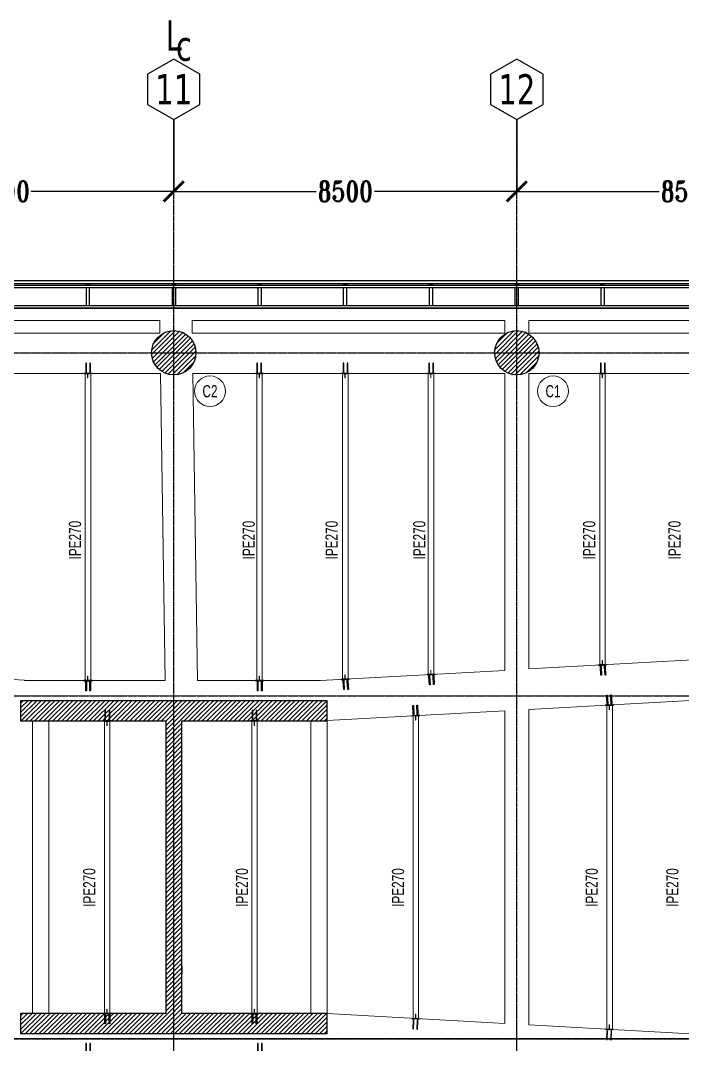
# Model space of a CAD drawing. Header units: millimetres. Extents: x -6598 to 74598, y -11659 to 33736.
# Drawn here: x 30202 to 46606, y 8355 to 33736 of the extents above; entities that cross this region are included whole.
import ezdxf
from ezdxf.enums import TextEntityAlignment as Align

# ---------------------------------------------------------------- set-up
doc = ezdxf.new("R2010")
doc.units = ezdxf.units.MM
doc.header["$LTSCALE"] = 0.95
doc.linetypes.add('DXK_LINE_DOT3', pattern=[5.9187, 2.979, -0.9799, 0.9799, -0.9799])
for name, color, linetype, lineweight in [('0-2', 250, 'Continuous', 5), ('E_COLUMNAS-4', 1, 'Continuous', 25), ('E_MUROS-3', 2, 'Continuous', 35), ('E_TEXTO', 3, 'Continuous', 9), ('E_VIGAS', 7, 'Continuous', 9), ('E_VIGAS-1', 5, 'Continuous', 25), ('E_VIGAS-2', 10, 'Continuous', 25), ('HCB-VIGAS', 4, 'Continuous', 15)]:
    doc.layers.add(name, color=color, linetype=linetype, lineweight=lineweight)
for name, color, linetype in [('COTAS', 8, 'Continuous'), ('HCB-ACH_PANT', 253, 'Continuous'), ('HCB-EJES', 1, 'Continuous'), ('HCB-PLATINAS', 5, 'Continuous'), ('HCB-ROTULOS', 2, 'Continuous'), ('HCB_PANTALLAS', 6, 'Continuous')]:
    doc.layers.add(name, color=color, linetype=linetype)
doc.styles.add('Arial Narrow', font='', dxfattribs={"width": 0.85, "height": 0.3})
doc.styles.add('ROMANT', font='romant.shx', dxfattribs={"width": 0.8})
doc.styles.add('VERDANA', font='verdana.ttf')
doc.styles.get('Arial Narrow').set_extended_font_data('Arial Narrow')
doc.dimstyles.new('1.125', dxfattribs={"dimscale": 0, "dimtxt": 500, "dimasz": 500, "dimexe": 4, "dimexo": 4, "dimgap": 15, "dimtad": 0, "dimdec": 0, "dimzin": 4, "dimdsep": 46, "dimtxsty": 'ROMANT', "dimblk": 'ARCHTICK', "dimcen": -10, "dimclrd": 256, "dimclrt": 3, "dimadec": 0, "dimazin": 0, "dimtfac": 1, "dimtdec": 0, "dimtix": 1, "dimtmove": 0, "dimatfit": 0, "dimldrblk": 'OBLIQUE', "dimfxl": 0.05, "dimtolj": 1, "dimtzin": 0, "dimarcsym": 0})

# ---------------------------------------------------------------- blocks, each defined once
blk = doc.blocks.new('_ArchTick')
at = {"color": 0, "linetype": 'ByBlock', "const_width": 0.15}
blk.add_lwpolyline([(-0.5, -0.5), (0.5, 0.5)], dxfattribs=at)
blk = doc.blocks.new('*D108')
at = {"layer": 'COTAS', "color": 0, "lineweight": -2, "transparency": 16777216}
for p, q in [((25500, 31277), (25500, 29496)), ((34000, 31277), (34000, 29496))]:
    blk.add_line(p, q, dxfattribs=at)
at = {"layer": 'COTAS', "lineweight": -2, "transparency": 16777216}
for p, q in [((25500, 29500), (29030, 29500)), ((34000, 29500), (30470, 29500))]:
    blk.add_line(p, q, dxfattribs=at)
at = {"layer": 'Defpoints', "color": 0, "transparency": 16777216}
for p in [(25500, 31281), (34000, 31281), (25500, 29500)]:
    blk.add_point(p, dxfattribs=at)
at = {"layer": 'COTAS', "lineweight": -2, "transparency": 16777216, "xscale": 500, "yscale": 500, "zscale": 500, "rotation": 180}
blk.add_blockref('_ArchTick', (25500, 29500), dxfattribs=at)
at = {"layer": 'COTAS', "lineweight": -2, "transparency": 16777216, "xscale": 500, "yscale": 500, "zscale": 500}
blk.add_blockref('_ArchTick', (34000, 29500), dxfattribs=at)
at = {"layer": 'COTAS', "color": 3, "transparency": 16777216, "insert": (29750, 29500), "char_height": 500, "attachment_point": 5, "style": 'ROMANT'}
blk.add_mtext('\\A1;8500', dxfattribs=at)
blk = doc.blocks.new('_Oblique')
at = {"color": 0, "linetype": 'ByBlock', "lineweight": -2}
blk.add_line((-0.5, -0.5), (0.5, 0.5), dxfattribs=at)
blk = doc.blocks.new('*D109')
at = {"layer": 'COTAS', "color": 0, "lineweight": -2, "transparency": 16777216}
for p, q in [((34000, 31277), (34000, 29496)), ((42500, 31277), (42500, 29496))]:
    blk.add_line(p, q, dxfattribs=at)
at = {"layer": 'COTAS', "lineweight": -2, "transparency": 16777216}
for p, q in [((34000, 29500), (37530, 29500)), ((42500, 29500), (38970, 29500))]:
    blk.add_line(p, q, dxfattribs=at)
at = {"layer": 'Defpoints', "color": 0, "transparency": 16777216}
for p in [(34000, 31281), (42500, 31281), (34000, 29500)]:
    blk.add_point(p, dxfattribs=at)
at = {"layer": 'COTAS', "lineweight": -2, "transparency": 16777216, "xscale": 500, "yscale": 500, "zscale": 500, "rotation": 180}
blk.add_blockref('_ArchTick', (34000, 29500), dxfattribs=at)
at = {"layer": 'COTAS', "lineweight": -2, "transparency": 16777216, "xscale": 500, "yscale": 500, "zscale": 500}
blk.add_blockref('_ArchTick', (42500, 29500), dxfattribs=at)
at = {"layer": 'COTAS', "color": 3, "transparency": 16777216, "insert": (38250, 29500), "char_height": 500, "attachment_point": 5, "style": 'ROMANT'}
blk.add_mtext('\\A1;8500', dxfattribs=at)
blk = doc.blocks.new('*D110')
at = {"layer": 'COTAS', "color": 0, "lineweight": -2, "transparency": 16777216}
for p, q in [((42500, 31277), (42500, 29496)), ((51000, 31277), (51000, 29496))]:
    blk.add_line(p, q, dxfattribs=at)
at = {"layer": 'COTAS', "lineweight": -2, "transparency": 16777216}
for p, q in [((42500, 29500), (46030, 29500)), ((51000, 29500), (47470, 29500))]:
    blk.add_line(p, q, dxfattribs=at)
at = {"layer": 'Defpoints', "color": 0, "transparency": 16777216}
for p in [(42500, 31281), (51000, 31281), (42500, 29500)]:
    blk.add_point(p, dxfattribs=at)
at = {"layer": 'COTAS', "lineweight": -2, "transparency": 16777216, "xscale": 500, "yscale": 500, "zscale": 500, "rotation": 180}
blk.add_blockref('_ArchTick', (42500, 29500), dxfattribs=at)
at = {"layer": 'COTAS', "lineweight": -2, "transparency": 16777216, "xscale": 500, "yscale": 500, "zscale": 500}
blk.add_blockref('_ArchTick', (51000, 29500), dxfattribs=at)
at = {"layer": 'COTAS', "color": 3, "transparency": 16777216, "insert": (46750, 29500), "char_height": 500, "attachment_point": 5, "style": 'ROMANT'}
blk.add_mtext('\\A1;8500', dxfattribs=at)
blk = doc.blocks.new('EST_SFM_VIGA-METALICA-SECCION-C - EST_SFM_VIGA-METALICA-UPN160-1604346-PLANTA TIPO PISO 18 A PISO 23')
at = {"layer": 'E_VIGAS-1'}
for p, q in [((30.11, 0.018), (-30.277, 0.018)), ((-30.272, -0.047), (30.104, -0.047))]:
    blk.add_line(p, q, dxfattribs=at)
blk = doc.blocks.new('EST_SFM_VIGA-METALICA-SECCION-C - EST_SFM_VIGA-METALICA-UPN100-1526554-PLANTA TIPO PISO 18 A PISO 23')
at = {"layer": 'E_VIGAS-2'}
for p, q in [((34.942, 0.018), (-34.929, 0.018)), ((-34.929, -0.032), (34.942, -0.032))]:
    blk.add_line(p, q, dxfattribs=at)
blk = doc.blocks.new('EST_SFM_VIGA-METALICA-SECCION-C - EST_SFM_VIGA-METALICA-UPN100-1526616-PLANTA TIPO PISO 18 A PISO 23')
at = {"layer": 'E_VIGAS-2'}
for p, q in [((34.044, 0.032), (-34.827, 0.032)), ((-34.827, -0.018), (34.044, -0.018))]:
    blk.add_line(p, q, dxfattribs=at)
blk = doc.blocks.new('DCTIB_CNI_EST_MOD-1A-FAC_0001_rvt-2-PLANTA TIPO PISO 18 A PISO 23')
at = {"layer": 'E_VIGAS-1'}
for p, q in [((-42.328, 167.859), (-42.3, 167.859)), ((-42.328, 167.858), (-42.328, 167.859)), ((-42.246, 167.858), (-42.328, 167.858)), ((-42.328, 167.83), (-42.328, 167.858)), ((-42.328, 167.33), (-42.328, 167.78)), ((-42.29, 167.864), (-42.29, 167.878)), ((-42.29, 167.859), (-42.29, 167.864)), ((-42.285, 167.878), (-42.285, 167.864)), ((-42.285, 167.864), (-42.285, 167.859)), ((-42.274, 167.859), (-42.246, 167.859)), ((-42.246, 167.859), (-42.246, 167.858)), ((-42.246, 167.83), (-42.246, 167.858)), ((-42.246, 167.33), (-42.246, 167.78)), ((-40.203, 167.858), (-40.203, 167.859)), ((-40.203, 167.859), (-40.176, 167.859)), ((-40.121, 167.858), (-40.203, 167.858)), ((-40.203, 167.858), (-40.203, 167.83)), ((-40.203, 167.78), (-40.203, 167.33)), ((-40.165, 167.864), (-40.165, 167.878)), ((-40.165, 167.859), (-40.165, 167.864)), ((-40.16, 167.878), (-40.16, 167.864)), ((-40.16, 167.864), (-40.16, 167.859)), ((-40.149, 167.859), (-40.121, 167.859)), ((-40.121, 167.859), (-40.121, 167.858)), ((-40.121, 167.858), (-40.121, 167.83)), ((-40.121, 167.78), (-40.121, 167.33)), ((-38.078, 167.858), (-38.078, 167.859)), ((-38.078, 167.859), (-38.05, 167.859)), ((-37.996, 167.858), (-38.078, 167.858)), ((-38.078, 167.858), (-38.078, 167.83)), ((-38.078, 167.78), (-38.078, 167.33)), ((-38.04, 167.864), (-38.04, 167.878)), ((-38.04, 167.859), (-38.04, 167.864)), ((-38.035, 167.878), (-38.035, 167.864)), ((-38.035, 167.864), (-38.035, 167.859)), ((-38.024, 167.859), (-37.996, 167.859)), ((-37.996, 167.859), (-37.996, 167.858)), ((-37.996, 167.858), (-37.996, 167.83)), ((-37.996, 167.78), (-37.996, 167.33)), ((-35.953, 167.859), (-35.925, 167.859)), ((-35.953, 167.858), (-35.953, 167.859)), ((-35.871, 167.858), (-35.953, 167.858)), ((-35.953, 167.83), (-35.953, 167.858)), ((-35.953, 167.33), (-35.953, 167.78)), ((-35.915, 167.864), (-35.915, 167.878)), ((-35.915, 167.859), (-35.915, 167.864)), ((-35.91, 167.878), (-35.91, 167.864)), ((-35.91, 167.864), (-35.91, 167.859)), ((-35.899, 167.859), (-35.871, 167.859)), ((-35.871, 167.859), (-35.871, 167.858)), ((-35.871, 167.83), (-35.871, 167.858)), ((-35.871, 167.33), (-35.871, 167.78)), ((-33.828, 167.859), (-33.8, 167.859)), ((-33.828, 167.858), (-33.828, 167.859)), ((-33.746, 167.858), (-33.828, 167.858)), ((-33.828, 167.83), (-33.828, 167.858)), ((-33.828, 167.33), (-33.828, 167.78)), ((-33.79, 167.864), (-33.79, 167.878)), ((-33.79, 167.859), (-33.79, 167.864)), ((-33.785, 167.878), (-33.785, 167.864)), ((-33.785, 167.864), (-33.785, 167.859)), ((-33.774, 167.859), (-33.746, 167.859)), ((-33.746, 167.859), (-33.746, 167.858)), ((-33.746, 167.83), (-33.746, 167.858)), ((-33.746, 167.33), (-33.746, 167.78)), ((-31.703, 167.859), (-31.675, 167.859)), ((-31.703, 167.858), (-31.703, 167.859)), ((-31.621, 167.858), (-31.703, 167.858)), ((-31.703, 167.83), (-31.703, 167.858)), ((-31.703, 167.33), (-31.703, 167.78)), ((-31.664, 167.864), (-31.664, 167.878)), ((-31.664, 167.859), (-31.664, 167.864)), ((-31.659, 167.878), (-31.659, 167.864)), ((-31.659, 167.864), (-31.659, 167.859)), ((-31.649, 167.859), (-31.621, 167.859)), ((-31.621, 167.859), (-31.621, 167.858)), ((-31.621, 167.83), (-31.621, 167.858)), ((-31.621, 167.33), (-31.621, 167.78)), ((-29.578, 167.858), (-29.578, 167.859)), ((-29.578, 167.859), (-29.55, 167.859)), ((-29.496, 167.858), (-29.578, 167.858)), ((-29.578, 167.858), (-29.578, 167.83)), ((-29.578, 167.78), (-29.578, 167.33)), ((-29.54, 167.864), (-29.54, 167.878)), ((-29.54, 167.859), (-29.54, 167.864)), ((-29.535, 167.878), (-29.535, 167.864)), ((-29.535, 167.864), (-29.535, 167.859)), ((-29.524, 167.859), (-29.496, 167.859)), ((-29.496, 167.859), (-29.496, 167.858)), ((-29.496, 167.858), (-29.496, 167.83)), ((-29.496, 167.78), (-29.496, 167.33)), ((-42.328, 167.263), (-42.328, 167.28)), ((-42.246, 167.263), (-42.328, 167.263)), ((-42.246, 167.263), (-42.246, 167.28)), ((-40.203, 167.28), (-40.203, 167.263)), ((-40.121, 167.263), (-40.203, 167.263)), ((-40.121, 167.28), (-40.121, 167.263)), ((-38.078, 167.28), (-38.078, 167.262)), ((-37.996, 167.262), (-38.078, 167.262)), ((-37.996, 167.28), (-37.996, 167.262)), ((-35.953, 167.263), (-35.953, 167.28)), ((-35.871, 167.263), (-35.953, 167.263)), ((-35.871, 167.263), (-35.871, 167.28)), ((-33.828, 167.263), (-33.828, 167.28)), ((-33.746, 167.263), (-33.828, 167.263)), ((-33.746, 167.263), (-33.746, 167.28)), ((-31.703, 167.263), (-31.703, 167.28)), ((-31.621, 167.263), (-31.703, 167.263)), ((-31.621, 167.263), (-31.621, 167.28)), ((-29.578, 167.28), (-29.578, 167.263)), ((-29.496, 167.263), (-29.578, 167.263)), ((-29.496, 167.28), (-29.496, 167.263))]:
    blk.add_line(p, q, dxfattribs=at)
for points, knots in [([(-42.29, 167.864), (-42.29, 167.863), (-42.29, 167.862), (-42.292, 167.86), (-42.293, 167.86), (-42.295, 167.859), (-42.296, 167.859), (-42.297, 167.859), (-42.299, 167.859), (-42.3, 167.859)], [0, 0, 0, 0, 0.285714, 0.428571, 0.571429, 0.678571, 0.732143, 0.785714, 1, 1, 1, 1]), ([(-42.3, 167.859), (-42.299, 167.859), (-42.298, 167.859), (-42.295, 167.859), (-42.293, 167.86), (-42.291, 167.86), (-42.29, 167.862), (-42.29, 167.863), (-42.29, 167.864)], [0, 0, 0, 0, 0.142857, 0.285714, 0.428571, 0.571429, 0.785714, 1, 1, 1, 1]), ([(-42.285, 167.864), (-42.285, 167.863), (-42.284, 167.862), (-42.283, 167.86), (-42.281, 167.86), (-42.28, 167.859), (-42.279, 167.859), (-42.277, 167.859), (-42.275, 167.859), (-42.274, 167.859)], [0, 0, 0, 0, 0.285714, 0.428571, 0.571429, 0.678571, 0.732143, 0.785714, 1, 1, 1, 1]), ([(-42.274, 167.859), (-42.275, 167.859), (-42.276, 167.859), (-42.279, 167.859), (-42.281, 167.86), (-42.283, 167.86), (-42.284, 167.862), (-42.285, 167.863), (-42.285, 167.864)], [0, 0, 0, 0, 0.142857, 0.285714, 0.428571, 0.571429, 0.785714, 1, 1, 1, 1]), ([(-40.176, 167.859), (-40.175, 167.859), (-40.173, 167.859), (-40.171, 167.859), (-40.168, 167.86), (-40.167, 167.86), (-40.165, 167.862), (-40.165, 167.863), (-40.165, 167.864)], [0, 0, 0, 0, 0.142857, 0.285714, 0.428571, 0.571429, 0.785714, 1, 1, 1, 1]), ([(-40.165, 167.864), (-40.165, 167.863), (-40.165, 167.862), (-40.167, 167.86), (-40.168, 167.86), (-40.17, 167.859), (-40.171, 167.859), (-40.173, 167.859), (-40.174, 167.859), (-40.176, 167.859)], [0, 0, 0, 0, 0.285714, 0.428571, 0.571429, 0.678571, 0.732143, 0.785714, 1, 1, 1, 1]), ([(-40.149, 167.859), (-40.15, 167.859), (-40.152, 167.859), (-40.154, 167.859), (-40.156, 167.86), (-40.158, 167.86), (-40.16, 167.862), (-40.16, 167.863), (-40.16, 167.864)], [0, 0, 0, 0, 0.142857, 0.285714, 0.428571, 0.571429, 0.785714, 1, 1, 1, 1]), ([(-40.16, 167.864), (-40.16, 167.863), (-40.159, 167.862), (-40.158, 167.86), (-40.156, 167.86), (-40.155, 167.859), (-40.154, 167.859), (-40.152, 167.859), (-40.15, 167.859), (-40.149, 167.859)], [0, 0, 0, 0, 0.285714, 0.428571, 0.571429, 0.678571, 0.732143, 0.785714, 1, 1, 1, 1]), ([(-38.05, 167.859), (-38.049, 167.859), (-38.048, 167.859), (-38.045, 167.859), (-38.043, 167.86), (-38.041, 167.86), (-38.04, 167.862), (-38.04, 167.863), (-38.04, 167.864)], [0, 0, 0, 0, 0.142857, 0.285714, 0.428571, 0.571429, 0.785714, 1, 1, 1, 1]), ([(-38.04, 167.864), (-38.04, 167.863), (-38.04, 167.862), (-38.042, 167.86), (-38.043, 167.86), (-38.045, 167.859), (-38.046, 167.859), (-38.047, 167.859), (-38.049, 167.859), (-38.05, 167.859)], [0, 0, 0, 0, 0.285714, 0.428571, 0.571429, 0.678571, 0.732143, 0.785714, 1, 1, 1, 1]), ([(-38.024, 167.859), (-38.025, 167.859), (-38.026, 167.859), (-38.029, 167.859), (-38.031, 167.86), (-38.033, 167.86), (-38.034, 167.862), (-38.035, 167.863), (-38.035, 167.864)], [0, 0, 0, 0, 0.142857, 0.285714, 0.428571, 0.571429, 0.785714, 1, 1, 1, 1]), ([(-38.035, 167.864), (-38.035, 167.863), (-38.034, 167.862), (-38.033, 167.86), (-38.031, 167.86), (-38.03, 167.859), (-38.029, 167.859), (-38.027, 167.859), (-38.025, 167.859), (-38.024, 167.859)], [0, 0, 0, 0, 0.285714, 0.428571, 0.571429, 0.678571, 0.732143, 0.785714, 1, 1, 1, 1]), ([(-35.915, 167.864), (-35.915, 167.863), (-35.915, 167.862), (-35.917, 167.86), (-35.918, 167.86), (-35.92, 167.859), (-35.921, 167.859), (-35.922, 167.859), (-35.924, 167.859), (-35.925, 167.859)], [0, 0, 0, 0, 0.285714, 0.428571, 0.571429, 0.678571, 0.732143, 0.785714, 1, 1, 1, 1]), ([(-35.925, 167.859), (-35.924, 167.859), (-35.923, 167.859), (-35.92, 167.859), (-35.918, 167.86), (-35.916, 167.86), (-35.915, 167.862), (-35.915, 167.863), (-35.915, 167.864)], [0, 0, 0, 0, 0.142857, 0.285714, 0.428571, 0.571429, 0.785714, 1, 1, 1, 1]), ([(-35.91, 167.864), (-35.91, 167.863), (-35.909, 167.862), (-35.908, 167.86), (-35.906, 167.86), (-35.905, 167.859), (-35.904, 167.859), (-35.902, 167.859), (-35.9, 167.859), (-35.899, 167.859)], [0, 0, 0, 0, 0.285714, 0.428571, 0.571429, 0.678571, 0.732143, 0.785714, 1, 1, 1, 1]), ([(-35.899, 167.859), (-35.9, 167.859), (-35.901, 167.859), (-35.904, 167.859), (-35.906, 167.86), (-35.908, 167.86), (-35.909, 167.862), (-35.91, 167.863), (-35.91, 167.864)], [0, 0, 0, 0, 0.142857, 0.285714, 0.428571, 0.571429, 0.785714, 1, 1, 1, 1]), ([(-33.79, 167.864), (-33.79, 167.863), (-33.79, 167.862), (-33.792, 167.86), (-33.793, 167.86), (-33.795, 167.859), (-33.796, 167.859), (-33.797, 167.859), (-33.799, 167.859), (-33.8, 167.859)], [0, 0, 0, 0, 0.285714, 0.428571, 0.571429, 0.678571, 0.732143, 0.785714, 1, 1, 1, 1]), ([(-33.8, 167.859), (-33.799, 167.859), (-33.798, 167.859), (-33.795, 167.859), (-33.793, 167.86), (-33.791, 167.86), (-33.79, 167.862), (-33.79, 167.863), (-33.79, 167.864)], [0, 0, 0, 0, 0.142857, 0.285714, 0.428571, 0.571429, 0.785714, 1, 1, 1, 1]), ([(-33.785, 167.864), (-33.785, 167.863), (-33.784, 167.862), (-33.783, 167.86), (-33.781, 167.86), (-33.78, 167.859), (-33.779, 167.859), (-33.777, 167.859), (-33.775, 167.859), (-33.774, 167.859)], [0, 0, 0, 0, 0.285714, 0.428571, 0.571429, 0.678571, 0.732143, 0.785714, 1, 1, 1, 1]), ([(-33.774, 167.859), (-33.775, 167.859), (-33.776, 167.859), (-33.779, 167.859), (-33.781, 167.86), (-33.783, 167.86), (-33.784, 167.862), (-33.785, 167.863), (-33.785, 167.864)], [0, 0, 0, 0, 0.142857, 0.285714, 0.428571, 0.571429, 0.785714, 1, 1, 1, 1]), ([(-31.664, 167.864), (-31.664, 167.863), (-31.665, 167.862), (-31.666, 167.86), (-31.668, 167.86), (-31.669, 167.859), (-31.67, 167.859), (-31.672, 167.859), (-31.674, 167.859), (-31.675, 167.859)], [0, 0, 0, 0, 0.285714, 0.428571, 0.571429, 0.678571, 0.732143, 0.785714, 1, 1, 1, 1]), ([(-31.675, 167.859), (-31.674, 167.859), (-31.673, 167.859), (-31.67, 167.859), (-31.668, 167.86), (-31.666, 167.86), (-31.665, 167.862), (-31.664, 167.863), (-31.664, 167.864)], [0, 0, 0, 0, 0.142857, 0.285714, 0.428571, 0.571429, 0.785714, 1, 1, 1, 1]), ([(-31.659, 167.864), (-31.659, 167.863), (-31.659, 167.862), (-31.657, 167.86), (-31.656, 167.86), (-31.654, 167.859), (-31.653, 167.859), (-31.652, 167.859), (-31.65, 167.859), (-31.649, 167.859)], [0, 0, 0, 0, 0.285714, 0.428571, 0.571429, 0.678571, 0.732143, 0.785714, 1, 1, 1, 1]), ([(-31.649, 167.859), (-31.65, 167.859), (-31.651, 167.859), (-31.654, 167.859), (-31.656, 167.86), (-31.658, 167.86), (-31.659, 167.862), (-31.659, 167.863), (-31.659, 167.864)], [0, 0, 0, 0, 0.142857, 0.285714, 0.428571, 0.571429, 0.785714, 1, 1, 1, 1]), ([(-29.55, 167.859), (-29.549, 167.859), (-29.548, 167.859), (-29.545, 167.859), (-29.543, 167.86), (-29.541, 167.86), (-29.54, 167.862), (-29.54, 167.863), (-29.54, 167.864)], [0, 0, 0, 0, 0.142857, 0.285714, 0.428571, 0.571429, 0.785714, 1, 1, 1, 1]), ([(-29.54, 167.864), (-29.54, 167.863), (-29.54, 167.862), (-29.542, 167.86), (-29.543, 167.86), (-29.545, 167.859), (-29.546, 167.859), (-29.547, 167.859), (-29.549, 167.859), (-29.55, 167.859)], [0, 0, 0, 0, 0.285714, 0.428571, 0.571429, 0.678571, 0.732143, 0.785714, 1, 1, 1, 1]), ([(-29.524, 167.859), (-29.525, 167.859), (-29.526, 167.859), (-29.529, 167.859), (-29.531, 167.86), (-29.533, 167.86), (-29.534, 167.862), (-29.535, 167.863), (-29.535, 167.864)], [0, 0, 0, 0, 0.142857, 0.285714, 0.428571, 0.571429, 0.785714, 1, 1, 1, 1]), ([(-29.535, 167.864), (-29.535, 167.863), (-29.534, 167.862), (-29.533, 167.86), (-29.531, 167.86), (-29.53, 167.859), (-29.529, 167.859), (-29.527, 167.859), (-29.525, 167.859), (-29.524, 167.859)], [0, 0, 0, 0, 0.285714, 0.428571, 0.571429, 0.678571, 0.732143, 0.785714, 1, 1, 1, 1])]:
    blk.add_open_spline(points, degree=3, knots=knots, dxfattribs=at)
for name, p in [('EST_SFM_VIGA-METALICA-SECCION-C - EST_SFM_VIGA-METALICA-UPN160-1604346-PLANTA TIPO PISO 18 A PISO 23', (-40.081, 167.925)), ('EST_SFM_VIGA-METALICA-SECCION-C - EST_SFM_VIGA-METALICA-UPN100-1526554-PLANTA TIPO PISO 18 A PISO 23', (-40.169, 167.812)), ('EST_SFM_VIGA-METALICA-SECCION-C - EST_SFM_VIGA-METALICA-UPN100-1526616-PLANTA TIPO PISO 18 A PISO 23', (-39.77, 167.298))]:
    blk.add_blockref(name, p, dxfattribs=at)
blk = doc.blocks.new('CNI_TAG COLUMNAS CONCRETO MARCA - CNI_COLUMNA CONCRETO-582370-PLANTA TIPO PISO 18 A PISO 23')
at = {"layer": 'E_TEXTO'}
for start, end in [(360, 180), (180, 360)]:
    blk.add_arc((0.00026, -0.00015), 0.00254, start, end, dxfattribs=at)

msp = doc.modelspace()

# ---------------------------------------------------------------- hatches: boundary and pattern name
at = {"layer": 'HCB-ACH_PANT'}
h = msp.add_hatch(dxfattribs=at)
h.set_pattern_fill('ANSI31', color=256, scale=25)
h.set_pattern_definition([(45, (21353.89, -3e-11), (-56.1266, 56.1266), [])])
edge = h.paths.add_edge_path()
edge.add_arc((34000.1, 25500), 550, 0, 360)
h = msp.add_hatch(dxfattribs=at)
h.set_pattern_fill('ANSI31', color=256, scale=25)
h.set_pattern_definition([(45, (29853.89, -3e-11), (-56.1266, 56.1266), [])])
edge = h.paths.add_edge_path()
edge.add_arc((42500.1, 25500), 550, 0, 360)
h = msp.add_hatch(dxfattribs=at)
h.set_pattern_fill('ANSI31', color=256, scale=25)
h.set_pattern_definition([(45, (-21176.42, -55448.78), (-56.1266, 56.1266), [])])
h.paths.add_polyline_path([(34203.2, 16375.2), (37803.2, 16375.2), (37803.2, 16875.2), (30203.2, 16875.2), (30203.2, 16375.2), (33803.2, 16375.2), (33803.2, 9125.2), (30203.2, 9125.2), (30203.2, 8625.2), (37803.2, 8625.2), (37803.2, 9125.2), (34203.2, 9125.2)])

# ---------------------------------------------------------------- linework, layer by layer
at = {"layer": 'E_COLUMNAS-4'}
for centre in [(34000.1, 25500), (42500.1, 25500)]:
    msp.add_circle(centre, 550, dxfattribs=at)
at = {"layer": 'E_MUROS-3'}
msp.add_line((34203.2, 10295.2), (34203.2, 10095.2), dxfattribs=at)
at = {"layer": 'E_VIGAS', "color": 30, "true_color": 0xf26722}
for points in [[(6101, 26595.9), (6101.1, -1095.9), (61901.3, -1095.8), (61901.2, 26595.9)], [(34458, 25990.1), (34453.4, 26295.9), (42201, 26295.9), (42201, 25990.1)], [(42801, 25990.1), (42801, 26295.9), (50546.3, 26295.9), (50555, 25990.1)], [(25801, 24990.1), (25801, 17631.7), (30299.3, 17382.7), (30298.9, 17375.2), (33788.7, 17375.2), (33673.1, 24990.1)], [(34473.2, 24990.1), (34588.8, 17375.2), (37638.3, 17375.2), (42201, 17629.3), (42201, 24990.1)], [(42801, 24990.1), (42801, 17662.7), (50779.9, 18107), (50583.5, 24990.1)]]:
    msp.add_lwpolyline(points, close=True, dxfattribs=at)
for points in [[(33657.8, 25990.1), (33653.3, 26295.9), (25801, 26295.9), (25801, 25990.1), (33657.8, 25990.1)], [(50801, 17106.7), (42801, 16661.1), (42801, 8840.9), (50801, 8393.9), (50801, 17106.7)], [(37801.3, 9120.2), (42201, 8874.4), (42201, 16627.7), (37801.2, 16382.7)], [(30901.3, 9125.2), (30501.3, 9125.2), (30501.2, 16375.2), (30901.2, 16375.2), (30901.3, 9125.2)], [(37800, 9125.2), (37400, 9125.2), (37400, 16375.2), (37800, 16375.2), (37800, 9125.2)]]:
    msp.add_lwpolyline(points, dxfattribs=at)
at = {"layer": 'HCB-EJES', "linetype": 'DXK_LINE_DOT3'}
for p, q in [((34000.1, -5780.2), (34000.1, 31280.5)), ((42500.1, -5780.2), (42500.1, 31280.5)), ((-5098.2, 25500), (73098.4, 25500)), ((-5098.2, 17000), (73098.4, 17000))]:
    msp.add_line(p, q, dxfattribs=at)
msp.add_lwpolyline([(73098.4, 8500), (-5098.2, 8500), (73098.4, 8500)], dxfattribs=at)
at = {"layer": 'HCB-PLATINAS', "color": 5}
for points in [[(31825.6, 24997.6), (31829.2, 24996.1), (31832.8, 24997.6), (31834.8, 24998.4), (31837.2, 25004.1), (31837.2, 25041.6), (31837.2, 25246.1), (31821.2, 25246.1), (31821.2, 25041.6), (31821.2, 25004.1), (31823.5, 24998.4)], [(31925.6, 24997.6), (31929.2, 24996.1), (31932.8, 24997.6), (31934.8, 24998.4), (31937.2, 25004.1), (31937.2, 25041.6), (31937.2, 25246.1), (31921.2, 25246.1), (31921.2, 25041.6), (31921.2, 25004.1), (31923.5, 24998.4)], [(36065.6, 24997.6), (36069.2, 24996.1), (36072.8, 24997.6), (36074.8, 24998.4), (36077.2, 25004.1), (36077.2, 25041.6), (36077.2, 25246.1), (36061.2, 25246.1), (36061.2, 25041.6), (36061.2, 25004.1), (36063.5, 24998.4)], [(36165.6, 24997.6), (36169.2, 24996.1), (36172.8, 24997.6), (36174.8, 24998.4), (36177.2, 25004.1), (36177.2, 25041.6), (36177.2, 25246.1), (36161.2, 25246.1), (36161.2, 25041.6), (36161.2, 25004.1), (36163.5, 24998.4)], [(38200.6, 24997.6), (38204.2, 24996.1), (38207.8, 24997.6), (38209.8, 24998.4), (38212.2, 25004.1), (38212.2, 25041.6), (38212.2, 25246.1), (38196.2, 25246.1), (38196.2, 25041.6), (38196.2, 25004.1), (38198.5, 24998.4)], [(38300.6, 24997.6), (38304.2, 24996.1), (38307.8, 24997.6), (38309.8, 24998.4), (38312.2, 25004.1), (38312.2, 25041.6), (38312.2, 25246.1), (38296.2, 25246.1), (38296.2, 25041.6), (38296.2, 25004.1), (38298.5, 24998.4)], [(40325.6, 24997.6), (40329.2, 24996.1), (40332.8, 24997.6), (40334.8, 24998.4), (40337.2, 25004.1), (40337.2, 25041.6), (40337.2, 25246.1), (40321.2, 25246.1), (40321.2, 25041.6), (40321.2, 25004.1), (40323.5, 24998.4)], [(40425.6, 24997.6), (40429.2, 24996.1), (40432.8, 24997.6), (40434.8, 24998.4), (40437.2, 25004.1), (40437.2, 25041.6), (40437.2, 25246.1), (40421.2, 25246.1), (40421.2, 25041.6), (40421.2, 25004.1), (40423.5, 24998.4)], [(44575.7, 24997.6), (44579.3, 24996.1), (44583, 24997.6), (44585, 24998.4), (44587.3, 25004.1), (44587.3, 25041.6), (44587.3, 25246.1), (44571.3, 25246.1), (44571.3, 25041.6), (44571.3, 25004.1), (44573.7, 24998.4)], [(44675.7, 24997.6), (44679.3, 24996.1), (44683, 24997.6), (44685, 24998.4), (44687.3, 25004.1), (44687.3, 25041.6), (44687.3, 25246.1), (44671.3, 25246.1), (44671.3, 25041.6), (44671.3, 25004.1), (44673.7, 24998.4)], [(40326.2, 17517.4), (40329.7, 17519.1), (40333.4, 17517.8), (40335.5, 17517), (40338.2, 17511.5), (40340.3, 17474.1), (40351.6, 17269.9), (40335.6, 17269), (40324.3, 17473.2), (40322.2, 17510.6), (40324.2, 17516.4)], [(40426, 17522.9), (40429.6, 17524.6), (40433.3, 17523.3), (40435.4, 17522.6), (40438, 17517.1), (40440.1, 17479.6), (40451.5, 17275.5), (40435.5, 17274.6), (40424.1, 17478.8), (40422, 17516.2), (40424.1, 17522)], [(44576.1, 17754), (44579.6, 17755.7), (44583.3, 17754.4), (44585.4, 17753.7), (44588.1, 17748.2), (44590.2, 17710.8), (44601.5, 17506.6), (44585.6, 17505.7), (44574.2, 17709.9), (44572.1, 17747.3), (44574.1, 17753.1)], [(44676, 17759.6), (44679.5, 17761.3), (44683.2, 17760), (44685.3, 17759.3), (44687.9, 17753.8), (44690, 17716.3), (44701.4, 17512.1), (44685.4, 17511.2), (44674, 17715.4), (44671.9, 17752.9), (44674, 17758.6)], [(31825.6, 17367.7), (31829.2, 17369.2), (31832.8, 17367.7), (31834.8, 17366.8), (31837.2, 17361.2), (31837.2, 17323.7), (31837.2, 17119.2), (31821.2, 17119.2), (31821.2, 17323.7), (31821.2, 17361.2), (31823.5, 17366.8)], [(31925.6, 17367.7), (31929.2, 17369.2), (31932.8, 17367.7), (31934.8, 17366.8), (31937.2, 17361.2), (31937.2, 17323.7), (31937.2, 17119.2), (31921.2, 17119.2), (31921.2, 17323.7), (31921.2, 17361.2), (31923.5, 17366.8)], [(36075.6, 17367.6), (36079.2, 17369.1), (36082.8, 17367.6), (36084.8, 17366.7), (36087.2, 17361.1), (36087.2, 17323.6), (36087.2, 17119.1), (36071.2, 17119.1), (36071.2, 17323.6), (36071.2, 17361.1), (36073.5, 17366.7)], [(36175.6, 17367.6), (36179.2, 17369.1), (36182.8, 17367.6), (36184.8, 17366.7), (36187.2, 17361.1), (36187.2, 17323.6), (36187.2, 17119.1), (36171.2, 17119.1), (36171.2, 17323.6), (36171.2, 17361.1), (36173.5, 17366.7)], [(38201, 17399), (38204.5, 17400.7), (38208.2, 17399.4), (38210.3, 17398.7), (38212.9, 17393.2), (38215, 17355.7), (38226.4, 17151.5), (38210.4, 17150.7), (38199, 17354.8), (38196.9, 17392.3), (38199, 17398.1)], [(38300.8, 17404.6), (38304.3, 17406.3), (38308, 17405), (38310.1, 17404.3), (38312.8, 17398.7), (38314.8, 17361.3), (38326.2, 17157.1), (38310.2, 17156.2), (38298.9, 17360.4), (38296.8, 17397.8), (38298.8, 17403.6)], [(44750.3, 16767.5), (44746.8, 16765.8), (44743.1, 16767.1), (44741, 16767.8), (44738.4, 16773.4), (44736.3, 16810.8), (44725, 17015), (44741, 17015.9), (44752.3, 16811.7), (44754.3, 16774.2), (44752.3, 16768.5)], [(44850.2, 16773), (44846.6, 16771.3), (44842.9, 16772.6), (44840.9, 16773.4), (44838.2, 16778.9), (44836.1, 16816.3), (44824.8, 17020.5), (44840.8, 17021.4), (44852.1, 16817.2), (44854.2, 16779.8), (44852.2, 16774)], [(39948.6, 16509.8), (39945, 16508.1), (39941.3, 16509.4), (39939.3, 16510.2), (39936.6, 16515.7), (39934.5, 16553.1), (39923.2, 16757.3), (39939.2, 16758.2), (39950.5, 16554), (39952.6, 16516.6), (39950.6, 16510.8)], [(40048.4, 16515.4), (40044.9, 16513.7), (40041.2, 16515), (40039.1, 16515.7), (40036.5, 16521.2), (40034.4, 16558.6), (40023.1, 16762.8), (40039.1, 16763.7), (40050.4, 16559.5), (40052.4, 16522.1), (40050.4, 16516.3)], [(32300.6, 16382.7), (32304.2, 16381.2), (32307.9, 16382.7), (32309.9, 16383.5), (32312.2, 16389.2), (32312.2, 16426.7), (32312.2, 16631.2), (32296.2, 16631.2), (32296.2, 16426.7), (32296.2, 16389.2), (32298.6, 16383.5)], [(32400.6, 16382.7), (32404.2, 16381.2), (32407.9, 16382.7), (32409.9, 16383.5), (32412.2, 16389.2), (32412.2, 16426.7), (32412.2, 16631.2), (32396.2, 16631.2), (32396.2, 16426.7), (32396.2, 16389.2), (32398.6, 16383.5)], [(35950.4, 16382.7), (35954, 16381.2), (35957.7, 16382.7), (35959.7, 16383.5), (35962, 16389.2), (35962, 16426.7), (35962, 16631.2), (35946, 16631.2), (35946, 16426.7), (35946, 16389.2), (35948.4, 16383.5)], [(36050.4, 16382.7), (36054, 16381.2), (36057.7, 16382.7), (36059.7, 16383.5), (36062, 16389.2), (36062, 16426.7), (36062, 16631.2), (36046, 16631.2), (36046, 16426.7), (36046, 16389.2), (36048.4, 16383.5)], [(32300.6, 9117.7), (32304.2, 9119.2), (32307.9, 9117.7), (32309.9, 9116.9), (32312.2, 9111.2), (32312.2, 9073.7), (32312.2, 8869.2), (32296.2, 8869.2), (32296.2, 9073.7), (32296.2, 9111.2), (32298.6, 9116.9)], [(32400.6, 9117.7), (32404.2, 9119.2), (32407.9, 9117.7), (32409.9, 9116.9), (32412.2, 9111.2), (32412.2, 9073.7), (32412.2, 8869.2), (32396.2, 8869.2), (32396.2, 9073.7), (32396.2, 9111.2), (32398.6, 9116.9)], [(35950.4, 9117.7), (35954, 9119.2), (35957.7, 9117.7), (35959.7, 9116.8), (35962, 9111.2), (35962, 9073.7), (35962, 8869.2), (35946, 8869.2), (35946, 9073.7), (35946, 9111.2), (35948.4, 9116.8)], [(36050.4, 9117.7), (36054, 9119.2), (36057.7, 9117.7), (36059.7, 9116.8), (36062, 9111.2), (36062, 9073.7), (36062, 8869.2), (36046, 8869.2), (36046, 9073.7), (36046, 9111.2), (36048.4, 9116.8)], [(39947.8, 8992.7), (39944.3, 8994.4), (39940.6, 8993.1), (39938.5, 8992.4), (39935.9, 8986.9), (39933.8, 8949.4), (39922.5, 8745.3), (39938.5, 8744.4), (39949.8, 8948.6), (39951.8, 8986), (39949.8, 8991.8)], [(40047.7, 8987.2), (40044.1, 8988.9), (40040.4, 8987.6), (40038.4, 8986.9), (40035.7, 8981.4), (40033.6, 8943.9), (40022.3, 8739.7), (40038.3, 8738.8), (40049.6, 8943), (40051.7, 8980.5), (40049.6, 8986.2)], [(44748.6, 8724.5), (44745.1, 8726.2), (44741.4, 8724.9), (44739.3, 8724.2), (44736.6, 8718.7), (44734.6, 8681.2), (44723.3, 8477), (44739.2, 8476.1), (44750.5, 8680.3), (44752.6, 8717.8), (44750.6, 8723.5)], [(44848.5, 8719), (44844.9, 8720.7), (44841.2, 8719.4), (44839.1, 8718.6), (44836.5, 8713.1), (44834.4, 8675.7), (44823.1, 8471.5), (44839.1, 8470.6), (44850.4, 8674.8), (44852.5, 8712.2), (44850.4, 8718)], [(31825.4, 8132.7), (31829, 8131.2), (31832.7, 8132.7), (31834.7, 8133.5), (31837, 8139.2), (31837, 8176.7), (31837, 8381.2), (31821, 8381.2), (31821, 8176.7), (31821, 8139.2), (31823.4, 8133.5)], [(31925.4, 8132.7), (31929, 8131.2), (31932.7, 8132.7), (31934.7, 8133.5), (31937, 8139.2), (31937, 8176.7), (31937, 8381.2), (31921, 8381.2), (31921, 8176.7), (31921, 8139.2), (31923.4, 8133.5)], [(36080.8, 8132.7), (36084.4, 8131.2), (36088, 8132.7), (36090, 8133.5), (36092.4, 8139.2), (36092.4, 8176.7), (36092.4, 8381.2), (36076.4, 8381.2), (36076.4, 8176.7), (36076.4, 8139.2), (36078.7, 8133.5)], [(36180.8, 8132.7), (36184.4, 8131.2), (36188, 8132.7), (36190, 8133.5), (36192.4, 8139.2), (36192.4, 8176.7), (36192.4, 8381.2), (36176.4, 8381.2), (36176.4, 8176.7), (36176.4, 8139.2), (36178.7, 8133.5)]]:
    msp.add_lwpolyline(points, close=True, dxfattribs=at)
at = {"layer": 'HCB-PLATINAS', "color": 4}
for points in [[(31775.1, 24996.1), (31975.1, 24996.1), (31975.1, 24990.1), (31775.1, 24990.1)], [(36025.1, 24996.1), (36225.1, 24996.1), (36225.1, 24990.1), (36025.1, 24990.1)], [(38150.1, 24996.1), (38350.1, 24996.1), (38350.1, 24990.1), (38150.1, 24990.1)], [(40275.1, 24996.1), (40475.1, 24996.1), (40475.1, 24990.1), (40275.1, 24990.1)], [(44525.2, 24996.1), (44725.2, 24996.1), (44725.2, 24990.1), (44525.2, 24990.1)], [(44525.6, 17752.7), (44725.3, 17763.9), (44725, 17769.8), (44525.3, 17758.7)], [(40275.7, 17516.1), (40475.4, 17527.2), (40475.1, 17533.2), (40275.4, 17522.1)], [(31775.1, 17369.2), (31975.1, 17369.2), (31975.1, 17375.2), (31775.1, 17375.2)], [(36025.1, 17369.1), (36225.1, 17369.1), (36225.1, 17375.1), (36025.1, 17375.1)], [(38150.5, 17397.7), (38350.2, 17408.8), (38349.8, 17414.8), (38150.1, 17403.7)], [(44900.7, 16774.3), (44701, 16763.3), (44701.3, 16757.3), (44901, 16768.3)], [(40098.9, 16516.6), (39899.2, 16505.6), (39899.5, 16499.6), (40099.2, 16510.7)], [(32250.1, 16381.2), (32450.1, 16381.2), (32450.1, 16375.2), (32250.1, 16375.2)], [(35899.9, 16381.2), (36099.9, 16381.2), (36099.9, 16375.2), (35899.9, 16375.2)], [(35899.9, 9119.2), (36099.9, 9119.2), (36099.9, 9125.2), (35899.9, 9125.2)], [(40098.1, 8985.9), (39898.5, 8997), (39898.8, 9003), (40098.5, 8991.9)], [(44898.9, 8717.7), (44699.2, 8728.7), (44699.6, 8734.7), (44899.3, 8723.7)]]:
    msp.add_lwpolyline(points, close=True, dxfattribs=at)
at = {"layer": 'HCB-ROTULOS'}
for points in [[(33350.6, 31655.5), (34000.1, 31280.5), (34649.6, 31655.5), (34649.6, 32405.5), (34000.1, 32780.5), (33350.6, 32405.5)], [(41850.6, 31655.5), (42500.1, 31280.5), (43149.6, 31655.5), (43149.6, 32405.5), (42500.1, 32780.5), (41850.6, 32405.5)]]:
    msp.add_lwpolyline(points, close=True, dxfattribs=at)
at = {"layer": 'HCB-VIGAS'}
for points in [[(31807.6, 24980.1), (31942.6, 24980.1), (31942.6, 17385.2), (31807.6, 17385.2)], [(31865.8, 24990.1), (31865.8, 24880.1), (31871.8, 24880.1), (31871.8, 24990.1)], [(36057.6, 24980.1), (36192.6, 24980.1), (36192.6, 17385.1), (36057.6, 17385.1)], [(36115.8, 24990.1), (36115.8, 24880.1), (36121.8, 24880.1), (36121.8, 24990.1)], [(38182.6, 24980.1), (38317.6, 24980.1), (38317.6, 17423.7), (38182.6, 17416.2)], [(38240.8, 24990.1), (38240.8, 24880.1), (38246.8, 24880.1), (38246.8, 24990.1)], [(40307.6, 24980.1), (40442.6, 24980.1), (40442.6, 17542.3), (40307.6, 17534.7)], [(40365.8, 24990.1), (40365.8, 24880.1), (40371.8, 24880.1), (40371.8, 24990.1)], [(44557.5, 24980.1), (44692.5, 24980.1), (44693, 17778.1), (44558, 17770.5)], [(44616.8, 24990), (44616.8, 24880), (44622.8, 24880), (44622.8, 24990)], [(44616.8, 17763.8), (44616.8, 17874.3), (44622.8, 17874.3), (44622.8, 17764.1)], [(38240.8, 17408.8), (38240.8, 17519.3), (38246.8, 17519.3), (38246.8, 17409.1)], [(40365.9, 17527.1), (40365.8, 17637.6), (40371.8, 17637.6), (40371.8, 17527.4)], [(31865.8, 17375.2), (31865.8, 17485.2), (31871.8, 17485.2), (31871.8, 17375.2)], [(36115.8, 17375.1), (36115.8, 17485.1), (36121.8, 17485.1), (36121.8, 17375.1)], [(44733, 8742.9), (44868, 8735.4), (44868, 16756.5), (44733.3, 16749)], [(44797.8, 16762.6), (44797.9, 16652.1), (44791.9, 16652.1), (44791.9, 16762.3)], [(39932.4, 16491.4), (40067.4, 16498.9), (40067.7, 9003.6), (39932.6, 9011.1)], [(39996.8, 16505), (39996.8, 16394.5), (39990.8, 16394.5), (39990.8, 16504.6)], [(32282.8, 16365.2), (32417.8, 16365.2), (32417.7, 9135.2), (32282.7, 9135.2)], [(32340.8, 16375.2), (32340.8, 16265.2), (32346.8, 16265.2), (32346.8, 16375.2)], [(35932.6, 16371.5), (36067.6, 16371.5), (36067.5, 9135.2), (35932.5, 9135.2)], [(35990.6, 16375.2), (35990.6, 16265.2), (35996.6, 16265.2), (35996.6, 16375.2)], [(32340.8, 9125.2), (32340.8, 9235.2), (32346.8, 9235.2), (32346.8, 9125.2)], [(35990.6, 9125.2), (35990.6, 9235.2), (35996.6, 9235.2), (35996.6, 9125.2)], [(39996.7, 8997.5), (39996.8, 9108.1), (39990.8, 9108.1), (39990.8, 8997.9)], [(44797.6, 8729.3), (44797.6, 8839.8), (44791.6, 8839.8), (44791.6, 8729.6)]]:
    msp.add_lwpolyline(points, close=True, dxfattribs=at)
for points in [[(40322.6, 17523.9), (40322.6, 17523.9)], [(44557.6, 17760.5), (44557.6, 17760.6)], [(38192.6, 17406.1), (38192.6, 17406.1)]]:
    msp.add_lwpolyline(points, dxfattribs=at)
at = {"layer": 'HCB_PANTALLAS'}
msp.add_lwpolyline([(34203.2, 16375.2), (37803.2, 16375.2), (37803.2, 16875.2), (30203.2, 16875.2), (30203.2, 16375.2), (33803.2, 16375.2), (33803.2, 9125.2), (30203.2, 9125.2), (30203.2, 8625.2), (37803.2, 8625.2), (37803.2, 9125.2), (34203.2, 9125.2)], close=True, dxfattribs=at)

# ---------------------------------------------------------------- block references
at = {"layer": '0-2', "xscale": 999.9999999999983, "yscale": 999.9999999999983, "zscale": 999.9999999999983}
msp.add_blockref('DCTIB_CNI_EST_MOD-1A-FAC_0001_rvt-2-PLANTA TIPO PISO 18 A PISO 23', (74162.2, -140662.4), dxfattribs=at)
at = {"layer": 'E_TEXTO', "xscale": 149999.9999999996, "yscale": 149999.9999999996, "zscale": 149999.9999999996}
for p in [(34858.7, 24569.9), (43358.7, 24569.9)]:
    msp.add_blockref('CNI_TAG COLUMNAS CONCRETO MARCA - CNI_COLUMNA CONCRETO-582370-PLANTA TIPO PISO 18 A PISO 23', p, dxfattribs=at)

# ---------------------------------------------------------------- texts
at = {"layer": 'E_TEXTO', "style": 'Arial Narrow', "width": 0.85}
for s, p in [('C2', (34897.8, 24547.6)), ('C1', (43397.8, 24547.6))]:
    msp.add_text(s, height=300, dxfattribs=at).set_placement(p, align=Align.MIDDLE_CENTER)
for p in [(31703, 20856.2), (36006.7, 20856.2), (38061.1, 20856.2), (40233.2, 20856.2), (44442.8, 20856.2), (46557.6, 20856.2), (32055.5, 12244.9), (35838.8, 12244.9), (39705.3, 12244.9), (44505.3, 12244.9), (46505.2, 12244.9)]:
    msp.add_text('IPE270', height=300, rotation=90, dxfattribs=at).set_placement(p, align=Align.CENTER)
at = {"layer": 'HCB-ROTULOS', "color": 4, "style": 'VERDANA', "width": 0.7}
for s, p in [('L', (34000.1, 33360.9)), ('c', (34250.4, 33110.7)), ('11', (34000.1, 32030.5)), ('12', (42500.1, 32030.5))]:
    msp.add_text(s, height=750, dxfattribs=at).set_placement(p, align=Align.MIDDLE_CENTER)

# ---------------------------------------------------------------- dimensions: what is measured, and where the dimension line sits
at = {"layer": 'COTAS'}
for base, p1, p2, picture, middle in [((25500.1, 29500.4), (34000.1, 31280.5), (25500.1, 31280.5), '*D108', (29750.1, 29500.4)), ((34000.1, 29500.4), (42500.1, 31280.5), (34000.1, 31280.5), '*D109', (38250.1, 29500.4)), ((42500.1, 29500.4), (51000.1, 31280.5), (42500.1, 31280.5), '*D110', (46750.1, 29500.4))]:
    dim = msp.add_linear_dim(base=base, p1=p1, p2=p2, dimstyle='1.125', override={"dimscale": 1}, dxfattribs=at)
    dim.commit()
    dim.dimension.update_dxf_attribs({"geometry": picture, "text_midpoint": middle})

doc.saveas('drawing.dxf')
